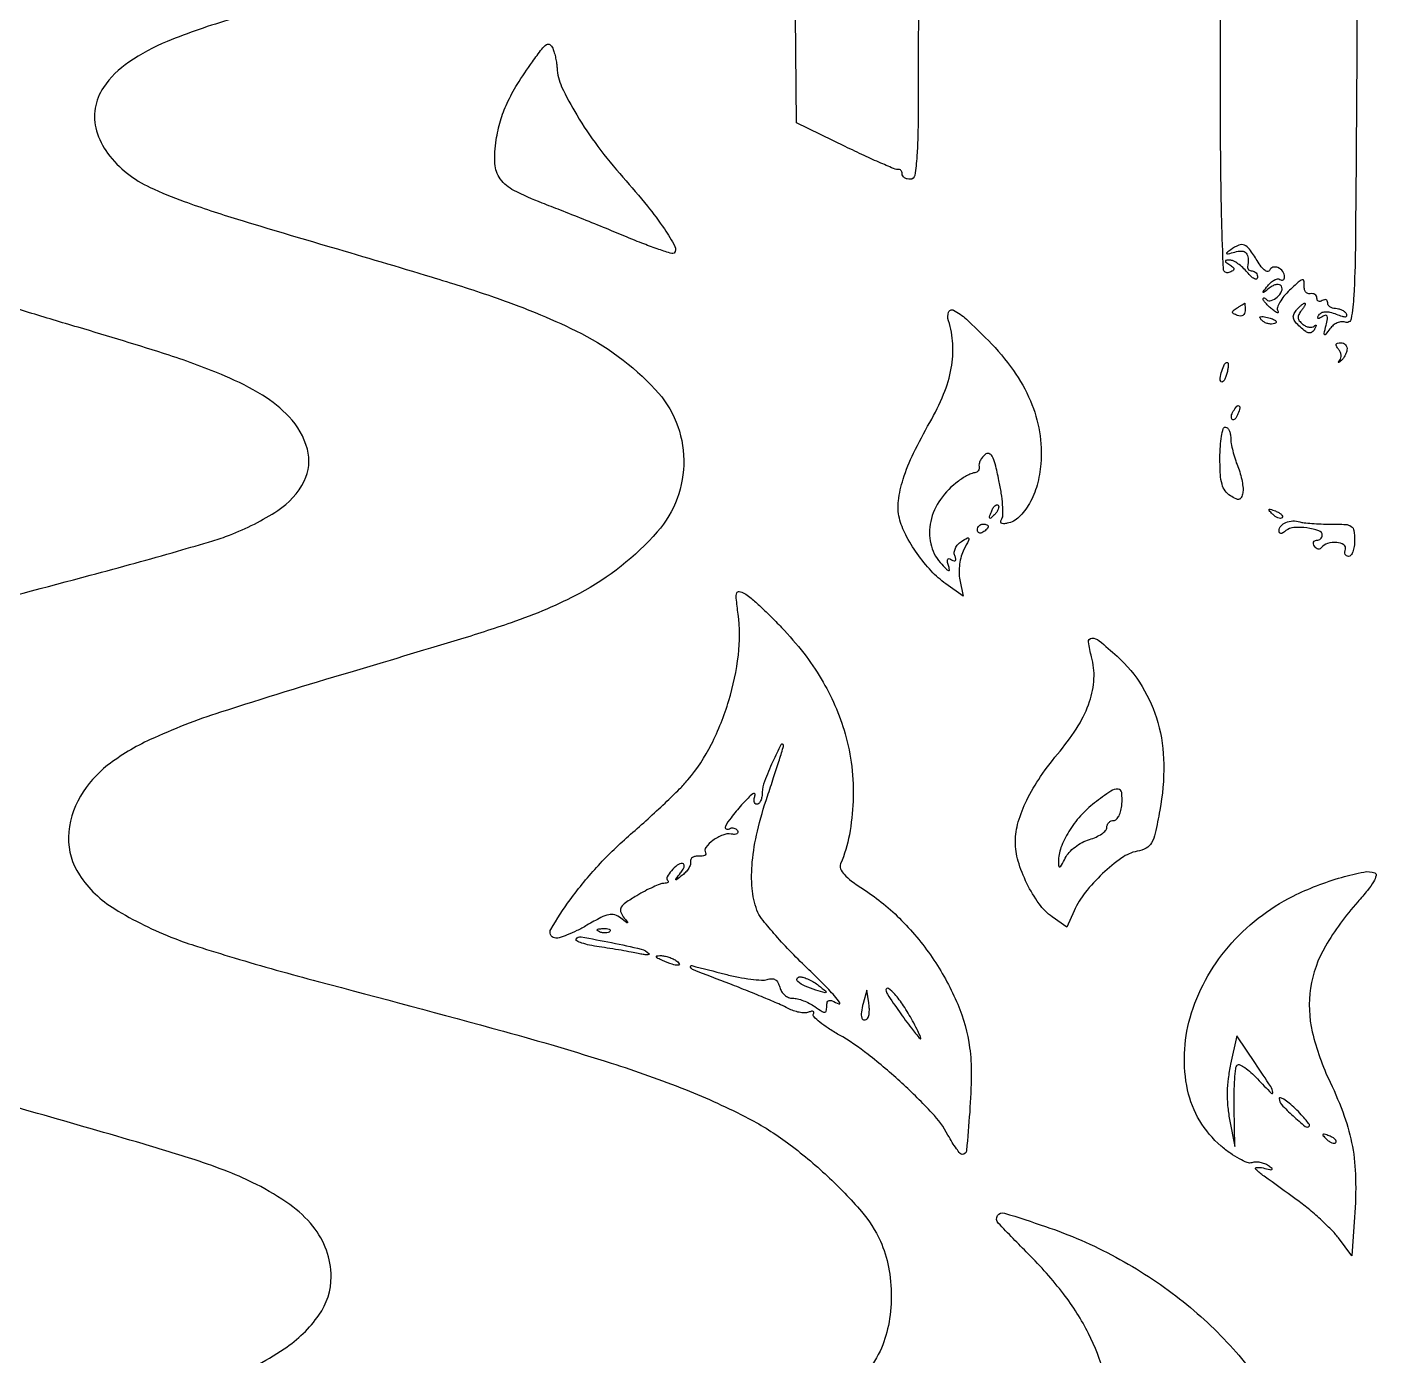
# Model space of a CAD drawing. Extents: x 130 to 894, y 104 to 894.
# Drawn here: x 479.6 to 734.2, y 359.7 to 606.2 of the extents above; entities that cross this region are included whole.
import ezdxf

# ---------------------------------------------------------------- set-up
doc = ezdxf.new("R2010")
doc.units = 0

msp = doc.modelspace()

# ---------------------------------------------------------------- linework, layer by layer
for points in [[(140.074729, 526.294777, 0.000011), (140.148965, 375.440163, 0.000341)], [(645.047355, 614.098057, 0.001906), (645.001477, 602.25, -0.001748), (644.953009, 588.624829, -0.013697), (644.734782, 582.291913, -0.022909), (644.349687, 578.728367, -0.369949), (643.5, 578, -0.064853), (642.926543, 578.074694, -0.082425), (642.440625, 578.29375, -0.098894), (642.115568, 578.618646, -0.148195), (642, 579, 0.075915), (641.943604, 579.369303, 0.108386), (641.779688, 579.65625, 0.129341), (641.535479, 579.815761, 0.136978), (641.25, 579.829787, -0.15633), (640.712042, 579.876697, -0.002884), (638.057707, 581.008012, -0.006805), (634.9639, 582.398075, -0.00446), (631.435811, 584.079787), (622.371621, 588.5), (621.685811, 661.915143, -0.000506)], [(726.5, 616.5), (726.333628, 590, -0.00078), (726.139147, 565.185252, -0.01134), (725.857781, 556.416019, -0.030407), (725.357995, 552.109945, -0.471043), (724.221792, 551.468385, 0.120446), (723.558689, 551.552833, 0.073192), (722.790743, 551.349209, 0.066334), (722.038798, 550.900731, 0.064559), (721.422681, 550.267371, -0.005158), (720.595907, 549.186496, -0.433603), (720.409361, 549.169805, -0.275352), (720.33775, 549.397768, -0.003597), (720.70726, 550.906372, 0.017139), (720.96357, 552.090738, 0.149736), (720.900781, 552.618512, 0.371164), (720.600379, 552.761521, 0.071894), (720.003015, 552.501863, -0.019902), (719.444712, 552.186798, -0.236872), (719.203829, 552.184677, -0.402879), (719.142068, 552.354684, -0.034029), (719.380893, 552.807281, -0.135449), (719.848103, 553.240758, -0.107839), (720.514628, 553.420824, -0.07321), (721.416267, 553.332955, -0.030013), (722.59255, 552.964812, 0.016045), (723.682737, 552.589894, 0.079968), (724.321488, 552.500175, 0.327341), (724.543115, 552.669618, 0.212862), (724.498132, 553.003023, 0.088471), (724.156518, 553.384707, 0.053294), (723.639676, 553.707138, 0.05124), (723.037884, 553.926056, 0.061704), (722.440983, 554, -0.07183), (721.890318, 554.079519, -0.086957), (721.423289, 554.311086, -0.100396), (721.111066, 554.65517, -0.135004), (721, 555.059017, 0.108972), (720.921712, 555.413961, 0.182303), (720.70625, 555.6254, 0.161196), (720.3821, 555.656512, 0.082592), (720, 555.5, -0.082592), (719.6179, 555.343488, -0.161196), (719.29375, 555.3746, -0.182303), (719.078288, 555.586039, -0.108972), (719, 555.940983, 0.125321), (718.902263, 556.324806, 0.125071), (718.632812, 556.615476, 0.1107), (718.22736, 556.765278, 0.08289), (717.75, 556.75, -0.156477), (717.28716, 556.802544, -0.137336), (716.912684, 557.115689, -0.105323), (716.688571, 557.658562, -0.066435), (716.654883, 558.345963, 0.08175), (716.59088, 559.150048, 0.437424), (716.248269, 559.338794, 0.10297), (715.542211, 558.928534, 0.008098), (713.94044, 557.442938, 0.029494), (712.889581, 556.310027, 0.04171), (712.106797, 555.179229, 0.048318), (711.663719, 554.2017, 0.220531), (711.727516, 553.596975, -0.125361), (711.810501, 553.318687, -0.505191), (711.694086, 553.225392, -0.088736), (711.309944, 553.404832, -0.016877), (710.691958, 553.872445, -0.017975), (710.044038, 554.437803, -0.023551), (709.497013, 555.001599, -0.022173), (709.094949, 555.499948, -0.159977), (709, 555.789111, -0.192334), (709.058494, 555.93555, -0.250541), (709.193285, 555.980183, -0.114225), (709.404856, 555.891063, -0.039836), (709.657991, 555.675343, 0.286688), (710.512354, 555.478002, 0.101643), (711.640176, 556.144872, 0.096686), (712.448993, 557.22793, 0.25594), (712.399962, 558.161865, 0.18412), (712.046375, 558.432376, 0.112917), (711.516156, 558.466366, 0.079893), (710.861462, 558.249184, 0.045981), (710.160972, 557.798558, -0.001911), (709.110027, 556.983376, -0.432364), (708.999117, 557.001307, -0.323805), (709.003379, 557.134586, -0.001655), (709.863307, 558.23899, -0.044598), (710.450401, 558.86413, -0.060274), (711.086608, 559.306174, -0.075215), (711.673521, 559.5116, -0.187169), (712.113307, 559.429973, 0.089636), (712.451808, 559.296816, 0.168416), (712.739534, 559.336693, 0.176902), (712.931474, 559.543059, 0.100086), (713, 559.881966, 0.160217), (712.666733, 560.895313, 0.132477), (711.772895, 561.606239, 0.17173), (710.805612, 561.672451, 0.249292), (710.198223, 561.09467, -0.33419), (709.873127, 560.870343, -0.15891), (709.368724, 561.05803, -0.064501), (708.682486, 561.764937, -0.023844), (707.903905, 562.917619, 0.020624), (706.509934, 565.010296, 0.139498), (705.540092, 565.770364, 0.201578), (704.504497, 565.759691, 0.050714), (703, 564.919181, 0.011991), (702.262105, 564.375733, 0.538239), (702.274156, 564.216446, 0.192299), (702.556159, 564.180214, 0.005506), (703.75, 564.501881, -0.071244), (705.068555, 564.676886, -0.215719), (705.870388, 564.304069, -0.173648), (706.227219, 563.375219, -0.044909), (706.118421, 561.75, 0.137085), (706.151665, 561.464378, 0.119953), (706.328536, 561.220312, 0.101574), (706.626809, 561.056406, 0.075146), (707, 561, -0.125355), (707.378734, 560.903532, -0.10379), (707.696477, 560.632812, -0.092845), (707.903972, 560.22749, -0.07881), (707.966731, 559.75, -0.317892), (707.776386, 559.495511, -0.201483), (707.391859, 559.528125, -0.071905), (706.781102, 559.969536, -0.026543), (706.056438, 560.75, 0.032311), (705.239332, 561.609928, 0.034805), (704.337251, 562.334564, 0.037198), (703.482567, 562.838563, 0.118011), (702.839707, 562.984687, 0.017403), (702.130938, 562.951896, 0.388713), (702.002342, 562.813383, 0.24759), (702.111345, 562.603297, 0.010449), (702.833846, 562.123851, -0.032462), (703.475414, 561.656198, -0.261733), (703.600547, 561.327784, -0.240462), (703.387892, 561.029849, -0.028138), (702.619287, 560.684148, -0.511014), (701.656157, 561.313005, -0.005697), (701.329201, 570.358444, -0.005714), (701.124734, 585.720659, -0.000582), (701.098593, 622.1485, 0.00085)], [(517.551541, 607.747513, 0.026167), (505.565072, 603.591291, 0.053731), (498.458191, 599.769008, 0.09189), (493.704109, 595.027494, 0.113101), (492.184613, 591.203331, 0.106892), (492.436285, 587.014422, 0.092935), (494.496062, 582.839423, 0.065248), (498.168364, 579.082205, 0.057749), (502.367017, 576.501356, 0.022228), (508.702762, 573.887159, 0.012895), (518.604846, 570.593699, 0.002749), (535.994676, 565.408024, -0.002193), (554.585523, 559.886719, -0.009026), (565.76486, 556.291739, -0.014339), (573.897768, 553.250368, -0.016784), (581.419792, 549.89035, -0.091239), (596.173864, 539.005027, -0.187104), (601.464366, 525.883449, -0.185907), (596.53707, 512.562941, -0.09004), (582.06964, 501.117802, -0.021762), (576.041654, 498.234335, -0.018017), (569.39709, 495.682896, -0.009272), (559.399846, 492.457824, -0.001432), (539.43645, 486.486348, 0.005905), (515.434769, 479.072341, 0.029959), (502.394291, 473.994792, 0.05618), (494.501029, 469.22624, 0.096551), (489.436775, 463.482326, 0.125337), (487.252383, 455.906361, 0.155582), (489.250879, 448.886221, 0.109696), (495.814331, 442.569494, 0.044945), (506.968261, 437.072485, 0.015337), (511.167446, 435.599378, 0.00401), (517.994086, 433.497352, 0.00407), (525.811857, 431.227786, 0.004155), (533.611986, 429.101834, -0.002289), (567.981901, 419.871859, -0.010282), (587.950215, 413.967362, -0.017343), (601.758223, 409.040231, -0.025353), (613.5, 403.681821, -0.040327), (620.696667, 399.175572, -0.027423), (628.122466, 392.985706, -0.027525), (634.431364, 386.427885, -0.071397), (637.953126, 380.914846, -0.060034), (639.474044, 376.100463, -0.047329), (639.973774, 370.652857, -0.047484), (639.440556, 365.229636, -0.061704), (637.88962, 360.488563, -0.066917), (634.817233, 355.727147, -0.037123)], [(466.395347, 497.88304, -0.000387), (491.27564, 504.510648, 0.002386), (499.602614, 506.76448, 0.002835), (507.441247, 508.974244, 0.002461), (514.032832, 510.908059, 0.01821), (517.133189, 511.95861, 0.053846), (526.094526, 516.518662, 0.132303), (530.978807, 521.982825, 0.185205), (531.574607, 527.91599, 0.124197), (528.188984, 533.921996, 0.066005), (523.231032, 537.919368, 0.036427), (516.293342, 541.47759, 0.022634), (505.905238, 545.338187, 0.006007), (489, 550.540647, -0.002521), (479.832749, 553.291986, -0.002693), (470.89365, 556.076803, -0.002556)], [(462.78199, 337.583754, -0.00421), (497.5, 348.615909, 0.017324), (515.809867, 354.967368, 0.055008), (527.299053, 360.926132, 0.091992), (533.731349, 367.186105, 0.154851), (535.996262, 374.29966, 0.088012), (535.12787, 379.222995, 0.082913), (532.612115, 383.661974, 0.068215), (528.308412, 387.6997, 0.037424), (522.107445, 391.437769, 0.023336), (516.91663, 393.762163, 0.015121), (510.722111, 395.982088, 0.007493), (501.064484, 398.95775, 0.001114), (481.5, 404.619016, -0.005081), (449.948992, 414.020679, -0.022184)], [(679.491708, 356.197575, 0.051877), (676.606272, 363.751893, 0.047356), (671.959512, 371.111793, 0.03191), (665.391627, 378.576115, -0.006045), (659.837747, 384.265933, -0.344004), (659.701877, 385.639843, -0.339915), (661.006186, 386.118021, -0.00598), (668.594023, 383.638082, -0.041537), (681.659956, 377.945625, -0.042351), (693.515216, 370.202916, -0.044045), (703.455821, 360.919254, -0.054709), (710.825345, 350.644692, -0.062694)]]:
    msp.add_lwpolyline(points, format="xyb")
for points in [[(577.929715, 598.68705, 0.101032), (578.78884, 595.178321, 0.025171), (581.59289, 589.944494, 0.024418), (585.513697, 584.101283, 0.021122), (590.169847, 578.36765, -0.009988), (594.700757, 573.035338, -0.022756), (597.850197, 568.795108, -0.022765), (599.824884, 565.5585, -0.333526), (599.647573, 564.31424, -0.280114), (599.218098, 564.209518, -0.004908), (596.849392, 564.986275, -0.010788), (594.050678, 566.002389, -0.006785), (590.823837, 567.304006, 0.002326), (587.102126, 568.843968, 0.00151), (582.786157, 570.591158, 0.001518), (578.561966, 572.271491, 0.002884), (575.150313, 573.593932, -0.026905), (569.934085, 575.909733, -0.118341), (567.392728, 578.081773, -0.146684), (566.403216, 580.908573, -0.049363), (566.638086, 585.317706, -0.03388), (567.424166, 588.839608, -0.036632), (568.664417, 592.128992, -0.031047), (570.554762, 595.623482, -0.015432), (573.352654, 599.813049, -0.008549), (575.097356, 602.172272, -0.083706), (576.000673, 603.013652, -0.315252), (576.620889, 602.996349, -0.140036), (577.144513, 602.313049, -0.024874), (577.423606, 601.487099, -0.015718), (577.670069, 600.500029, -0.01578), (577.851544, 599.512269, -0.027855)], [(705.666667, 553.595341, -0.104359), (705.559618, 553.08804, -0.153438), (705.261227, 552.748121, -0.142895), (704.803932, 552.625492, -0.086348), (704.249488, 552.734504, -0.029727), (703.538889, 553.056831, -0.262173), (703.358835, 553.33607, -0.244679), (703.498831, 553.649544, -0.026475), (704.166154, 554.123851, -0.001874), (704.683415, 554.44903, -0.002903), (705.132662, 554.7255, -0.000895), (705.523848, 554.962161, -0.090385), (705.583333, 554.984687, -0.446056), (705.616938, 554.958745, -0.003584), (705.642187, 554.582883, -0.009413), (705.660684, 554.132899, -0.005564)], [(716.110114, 553.632679, 0.053298), (715.633102, 552.914404, 0.14287), (715.514756, 552.318087, 0.144055), (715.735853, 551.754821, 0.054525), (716.329678, 551.141355, 0.059262), (716.908519, 550.766783, 0.070518), (717.526561, 550.565292, 0.082872), (718.087585, 550.560254, 0.145945), (718.502335, 550.758676, -0.053783), (718.759782, 550.945837, -0.543054), (718.857137, 550.895913, -0.140733), (718.814761, 550.659912, -0.016622), (718.561048, 550.184857, -0.088979), (718.086337, 549.622705, -0.213701), (717.572492, 549.479955, -0.123539), (716.914817, 549.754864, -0.023455), (715.904254, 550.586649, -0.033888), (715.029231, 551.493601, -0.113249), (714.654104, 552.224481, -0.154285), (714.693609, 552.910788, -0.082453), (715.125976, 553.651792, -0.020293), (715.59102, 554.168, -0.02563), (716.063084, 554.603964, -0.025202), (716.48448, 554.920354, -0.149506), (716.744889, 555, -0.442804), (716.844187, 554.890614, -0.084707), (716.764674, 554.598349, -0.044087), (716.510857, 554.157868, -0.020466)], [(658.003175, 548.077634, -0.038828), (662.647585, 542.528933, -0.054096), (665.813249, 536.885501, -0.059176), (667.501879, 531.119802, -0.061918), (667.75632, 525.208529, -0.048216), (667.047797, 521.247893, -0.06004), (665.615707, 517.7965, -0.070999), (663.692754, 515.293094, -0.146052), (661.525592, 514.153868, -0.037986), (660.789129, 514.066569, -0.184438), (660.397235, 514.197625, -0.287096), (660.293758, 514.505604, -0.079809), (660.498372, 514.997366, 0.140411), (660.718547, 515.778981, 0.017159), (660.648951, 517.574835, 0.019243), (660.405415, 519.749387, 0.014777), (659.978527, 522.101185, 0.009174), (659.269818, 525.163024, 0.061891), (658.708524, 526.612612, 0.213646), (658.105732, 527.077335, 0.236396), (657.393696, 526.911775, 0.052382), (656.90125, 526.407372, 0.050809), (656.518603, 525.806698, 0.055097), (656.294929, 525.204418, 0.110369), (656.281971, 524.699543, -0.089002), (656.289084, 524.272328, -0.108345), (656.142204, 523.901073, -0.116611), (655.864265, 523.644195, -0.115802), (655.5, 523.538151, 0.083483), (654.982927, 523.42291, 0.020777), (654.191491, 523.062412, 0.020658), (653.308069, 522.567942, 0.019433), (652.449756, 521.992697, 0.082465), (649.106229, 518.592048, 0.09869), (647.295726, 514.489741, 0.110139), (647.297828, 510.363332, 0.126476), (649.083703, 506.860784, 0.007634), (650.144099, 505.69573, 0.116262), (650.595526, 505.396318, 0.569828), (650.77148, 505.539108, 0.040195), (650.595157, 506.301938, -0.027531), (650.394614, 507.079374, -0.174852), (650.454146, 507.476499, -0.344306), (650.709834, 507.588421, -0.075893), (651.181393, 507.387893, 0.055595), (651.647385, 507.167089, 0.322997), (651.892877, 507.24126, 0.224483), (651.958065, 507.545761, 0.033929), (651.769718, 508.157722, -0.119357), (651.684095, 508.818725, -0.084138), (651.889596, 509.542495, -0.07532), (652.354145, 510.229028, -0.066926), (653.018556, 510.779516, -0.01151), (654.131273, 511.439314, -0.478147), (654.358123, 511.348755, -0.192399), (654.327022, 510.966568, -0.004307), (653.476799, 509.29264, 0.050069), (652.976691, 508.035151, 0.036277), (652.668242, 506.558682, 0.036028), (652.574827, 505.039165, 0.046727), (652.71966, 503.6517), (653.323276, 500.633619), (650.103251, 502.926479, -0.051232), (647.40721, 505.29658, -0.032988), (644.784042, 508.531667, -0.033261), (642.655882, 512.011576, -0.061079), (641.486164, 515.115712, -0.091825), (641.308198, 518.334894, -0.044949), (642.198959, 522.360822, -0.035477), (644.114311, 527.17705, -0.018844), (647.120616, 532.852605, 0.033604), (649.700159, 538.09038, 0.052129), (651.121642, 542.919467, 0.059356), (651.40922, 547.439619, 0.065301), (650.600552, 551.75, -0.164557), (650.616929, 553.336577, -0.451017), (651.5297, 553.708456, -0.072323), (653.931301, 552.048064, -0.01174)], [(711.13671, 551.212237, -0.085105), (710.556574, 551.1234, -0.059552), (709.899953, 551.2138, -0.058506), (709.270088, 551.460029, -0.0741), (708.76845, 551.83155, -0.069225), (708.436586, 552.27067, -0.470166), (708.522275, 552.491559, -0.131195), (708.995419, 552.520386, -0.013933), (710.080159, 552.268787, -0.02593), (710.940026, 551.995597, -0.106885), (711.396366, 551.701526, -0.353106), (711.424773, 551.435848, -0.170804)], [(724.582666, 546.362278, -0.052514), (724.440185, 545.80581, -0.036018), (724.169685, 545.212238, -0.036327), (723.821811, 544.672154, -0.059293), (723.445611, 544.278944, -0.008867), (723.094478, 544.000002, -0.313995), (722.995537, 543.995537, -0.437829), (722.980878, 544.075179, -0.010336), (723.241324, 544.407991, 0.118772), (723.450804, 544.84359, 0.081108), (723.478346, 545.394516, 0.074006), (723.324398, 545.974031, 0.071453), (723.0072, 546.491324, -0.043636), (722.638194, 547.024377, -0.213943), (722.603655, 547.380221, -0.257234), (722.842504, 547.599397, -0.059802), (723.402931, 547.666667, -0.097332), (723.91141, 547.566737, -0.112326), (724.315089, 547.283502, -0.115083), (724.549985, 546.859695, -0.106063)], [(702.279377, 541.960337, -0.027385), (702.039435, 541.212661, -0.055867), (701.756817, 540.665682, -0.101575), (701.4811, 540.393026, -0.354513), (701.249458, 540.417209, -0.237878), (701.033848, 541.071508, -0.038928), (701.342749, 542.411477, -0.03858), (701.848821, 543.67298, -0.285434), (702.374996, 544, -0.382544), (702.512617, 543.876657, -0.039062), (702.527486, 543.400849, -0.033279), (702.452526, 542.742548, -0.018968)], [(704.345077, 534.456872, -0.035865), (704.083816, 533.899181, -0.069269), (703.786868, 533.507038, -0.118528), (703.50546, 533.335123, -0.281567), (703.276326, 533.390341, -0.156651), (703.142323, 533.651151, -0.070517), (703.133355, 534.040231, -0.059701), (703.242038, 534.490157, -0.049364), (703.458881, 534.933469, -0.030391), (704.120758, 535.871774, -0.36195), (704.525317, 535.954259, -0.344086), (704.696703, 535.564815, -0.029555)], [(703, 529.967881, 0.044188), (703.088684, 528.966354, 0.016598), (703.382343, 527.587445, 0.016291), (703.803297, 526.098918, 0.019049), (704.301594, 524.717881, -0.025244), (704.772649, 523.359897, -0.024136), (705.112597, 521.940975, -0.024886), (705.289213, 520.661053, -0.074842), (705.234685, 519.783311, -0.050413), (704.958936, 518.928926, -0.239431), (704.574016, 518.612627, -0.170904), (703.992171, 518.683199, -0.024757), (702.933091, 519.273858, -0.096965), (701.972857, 520.171232, -0.089042), (701.386312, 521.390816, -0.053833), (701.083625, 523.230115, -0.013886), (701, 526.240547, -0.016285), (701.072012, 528.450958, -0.026701), (701.293407, 530.310137, -0.025128), (701.607906, 531.702425, -0.336501), (702, 532, -0.193586), (702.381937, 531.846367, -0.087374), (702.70625, 531.403065, -0.067222), (702.926354, 530.74563, -0.04724)], [(659.124088, 515.733333, -0.011214), (658.463552, 515.106486, -0.400052), (658.270328, 515.111181, -0.286372), (658.21821, 515.336218, -0.008399), (658.564293, 516.293128, -0.036269), (658.866277, 516.940734, -0.070189), (659.210949, 517.395085, -0.120343), (659.538684, 517.59249, -0.278911), (659.806872, 517.526461, -0.20742), (659.927901, 517.220211, -0.082976), (659.837219, 516.768815, -0.063152), (659.558688, 516.246577, -0.043285)], [(712.526461, 515.193128, -0.20742), (712.220211, 515.072099, -0.082976), (711.768815, 515.162781, -0.063152), (711.246577, 515.441312, -0.043285), (710.733333, 515.875912, -0.011214), (710.106486, 516.536448, -0.400052), (710.111181, 516.729672, -0.286372), (710.336218, 516.78179, -0.008399), (711.293128, 516.435707, -0.036269), (711.940734, 516.133723, -0.070189), (712.395085, 515.789051, -0.120343), (712.59249, 515.461316, -0.278911)], [(721.581787, 514, -0.012644), (724.337894, 513.930293, -0.137335), (725.381816, 513.580248, -0.21083), (725.871119, 512.79758, -0.035803), (726, 511, -0.035097), (725.919246, 509.85097, -0.053342), (725.674822, 508.88125, -0.06963), (725.317509, 508.215424, -0.23922), (724.893011, 508, -0.135491), (724.512363, 508.105078, -0.152269), (724.25983, 508.387323, -0.123837), (724.181527, 508.814575, -0.075454), (724.291997, 509.318548, 0.361358), (724.010011, 510.149639, 0.119767), (722.690184, 510.575001, 0.085675), (720.981802, 510.407808, 0.169615), (719.875, 509.643237, -0.129077), (719.582936, 509.405207, -0.155176), (719.232664, 509.36326, -0.12949), (718.874328, 509.534705, -0.078515), (718.565983, 509.893237, -0.072632), (718.382671, 510.316663, -0.148641), (718.393982, 510.674888, -0.188638), (718.593089, 510.911479, -0.12523), (718.940983, 511, 0.082023), (719.345455, 511.066801, 0.092232), (719.688914, 511.259505, 0.10066), (719.918566, 511.546473, 0.119125), (720, 511.883423, 0.320872), (719.372443, 512.760634, 0.048907), (717.154241, 513.28255, 0.048512), (714.725458, 513.370999, 0.158933), (713.25, 512.788897, -0.028267), (712.675654, 512.366172, -0.146594), (712.302019, 512.255954, -0.297853), (712.081358, 512.401546, -0.102505), (712, 512.794222, -0.187747), (712.33424, 513.652983, -0.107161), (713.256323, 514.304254, -0.089597), (714.528852, 514.592452, -0.08773), (715.831787, 514.420772, 0.049246), (716.608465, 514.257169, 0.009038), (718.070212, 514.123602, 0.009633), (719.792615, 514.03088, 0.008629)], [(658, 513.559017, -0.151918), (657.934461, 513.34829, -0.038439), (657.70625, 513.066025, -0.035638), (657.382774, 512.768994, -0.029505), (657, 512.5, -0.082592), (656.6179, 512.343488, -0.161196), (656.29375, 512.3746, -0.182303), (656.078288, 512.586039, -0.108972), (656, 512.940983, -0.093332), (656.076123, 513.345238, -0.09642), (656.29375, 513.688914, -0.099167), (656.618444, 513.918938, -0.105053), (657, 514, -0.042167), (657.382849, 513.967655, -0.061769), (657.70625, 513.870461, -0.081139), (657.92554, 513.727648, -0.210953)], [(619.588653, 494.835955, -0.0235), (623.718522, 490.031403, -0.030986), (626.984411, 485.26875, -0.03259), (629.509128, 480.347062, -0.031212), (631.414537, 475.068499, -0.042598), (632.631417, 469.030275, -0.037077), (632.8869, 462.582206, -0.037935), (632.195707, 456.344181, -0.052109), (630.581326, 450.940398, 0.198605), (630.579216, 450.032865, 0.086665), (631.233749, 448.995062, 0.049717), (632.611878, 447.747115, 0.015392), (634.914699, 446.152213, -0.054994), (641.900489, 440.447045, -0.04673), (647.91127, 433.054882, -0.047736), (652.317245, 424.87161, -0.06555), (654.524789, 416.819765, -0.037723), (654.828327, 411.87165, -0.013878), (654.535031, 404.875297, -0.005556), (653.957831, 397.744043, -0.387553), (653.142084, 397, -0.222601), (652.78038, 397.169427, -0.016203), (652.085617, 398.060428, -0.020193), (651.305487, 399.226856, -0.013779), (650.510712, 400.609967, 0.065385), (647.571363, 404.687578, 0.018217), (641.958233, 410.231546, 0.019108), (635.683236, 415.565988, 0.037611), (630.249985, 419.212986, -0.016353), (628.277081, 420.418993, -0.026957), (626.704298, 421.578504, -0.025634), (625.609063, 422.579434, -0.346069), (625.551923, 423.084013, 0.140025), (625.633452, 423.372604, 0.316611), (625.508812, 423.548619, 0.13992), (625.162081, 423.570615, 0.037949), (624.630079, 423.411542, -0.096615), (623.900132, 423.283403, -0.040754), (622.905318, 423.383538, -0.038345), (621.827848, 423.668364, -0.040631), (620.828141, 424.110384, 0.021748), (619.439647, 424.788025, 0.003557), (616.687016, 425.962974, 0.003911), (613.424987, 427.298126, 0.003439), (610, 428.641545, -0.001168), (603.274618, 431.24434, -0.195485), (602.715423, 431.773381, -0.628654), (602.944376, 432.047729, -0.001614), (609.175055, 430.454639, 0.014935), (611.590762, 429.905092, 0.017346), (613.917648, 429.531665, 0.016547), (615.892006, 429.350808, 0.091652), (616.945434, 429.482682, -0.074314), (617.791369, 429.618309, -0.142804), (618.447184, 429.434639, -0.131604), (618.936258, 428.912105, -0.058781), (619.282416, 428.028043, 0.079813), (619.626035, 427.248273, 0.073921), (620.204026, 426.591827, 0.076776), (620.924895, 426.151797, 0.09902), (621.683874, 426, -0.062391), (622.558948, 425.89038, -0.028544), (623.658209, 425.542718, -0.027725), (624.789268, 425.039214, -0.034202), (625.777494, 424.443296, 0.009372), (627.121712, 423.538842, 0.148415), (627.645438, 423.388894, 0.358586), (627.924002, 423.625646, 0.044468), (628, 424.47848, -0.066043), (628.102454, 425.250756, -0.283287), (628.42601, 425.555154, -0.14966), (629.030303, 425.497985, -0.018432), (630.25, 424.941118, 0.772462), (630.435143, 425.151995, 0.032634), (629.429102, 426.44778, 0.014535), (627.296042, 428.716931, 0.006067), (624.295878, 431.655934, -0.010577), (621.078058, 434.865533, -0.012698), (618.19449, 438.022741, -0.011432), (615.907633, 440.783006, -0.078484), (615.045878, 442.3151, -0.069202), (614.146623, 446.383491, -0.04286), (614.177575, 451.286022, -0.036011), (615.121475, 456.990833, -0.022504), (617, 463.5, 0.002191), (618.146758, 466.942203, 0.003366), (619.106437, 469.933301, 0.001149), (619.911118, 472.521406, 0.093656), (619.958084, 472.937588, 0.751501), (619.50394, 473.033191, 0.016466), (617.969235, 469.907572, 0.013698), (616.429384, 466.225586, 0.087746), (616.041916, 464.25, -0.041076), (615.954846, 463.388568, -0.059893), (615.727782, 462.660937, -0.078072), (615.405107, 462.166225, -0.212362), (615.031385, 462, -0.217919), (614.718385, 462.143219, -0.136165), (614.542951, 462.514063, -0.086648), (614.543889, 463.079456, -0.047322), (614.728815, 463.75, 0.438303), (614.612787, 463.982723, 0.234523), (614.259964, 463.919033, 0.040125), (613.387665, 463.154713, 0.012307), (612.19743, 461.867985, 0.01284), (610.226749, 459.510046, 0.048991), (609.189582, 457.9011, 0.40786), (609.332083, 457.440179, 0.2687), (609.930902, 457.457295, -0.098778), (610.329977, 457.605987, -0.097883), (610.756923, 457.590866, -0.098006), (611.145583, 457.414527, -0.0993), (611.435665, 457.104097, -0.18092), (611.50017, 456.77854, -0.231808), (611.325493, 456.53279, -0.120168), (610.888901, 456.417532, -0.045365), (610.254763, 456.463111, 0.136598), (608.687014, 456.291396, 0.06334), (606.881455, 455.288258, 0.070272), (605.565526, 454.002135, 0.312109), (605.512819, 452.979258, -0.238488), (605.536099, 452.707142, -0.186411), (605.330788, 452.487407, -0.092938), (604.874328, 452.363343, -0.039697), (604.239238, 452.362905, 0.065033), (603.59021, 452.329632, 0.102405), (603.074947, 452.120715, 0.134365), (602.774077, 451.77375, 0.159829), (602.718029, 451.345912, -0.129781), (602.679508, 450.807308, -0.052774), (602.367342, 450.135475, -0.047491), (601.859169, 449.446252, -0.044032), (601.218029, 448.845912, -0.00168), (600.115928, 447.988481, -0.399731), (599.999595, 448.000474, -0.355493), (599.996536, 448.125808, -0.001586), (600.872445, 449.25, 0.033932), (601.329675, 449.922324, 0.080094), (601.547984, 450.485937, 0.173316), (601.499785, 450.844764, 0.280543), (601.244889, 451, 0.159205), (600.25911, 450.677955, 0.057068), (599.159719, 449.662901, 0.060899), (598.396943, 448.522695, 0.324012), (598.508676, 447.824657, -0.209921), (598.581499, 447.637771, -0.237628), (598.488486, 447.471043, -0.106268), (598.196884, 447.35336, -0.038476), (597.75, 447.31081, 0.088019), (597.047626, 447.173103, 0.014212), (595.757645, 446.631337, 0.015314), (594.26061, 445.89585, 0.012926), (592.722834, 445.029339, 0.013664), (590.648744, 443.710677, 0.10196), (589.837305, 442.880428, 0.218539), (589.726536, 442.096723, 0.093566), (590.222834, 441.135196, -0.002035), (591.01842, 440.107992, -0.44491), (590.998324, 439.998969, -0.311864), (590.861685, 440.006263, -0.001703), (589.769367, 440.856372, 0.089403), (588.651577, 441.447453, 0.129281), (587.541101, 441.50408, 0.069109), (586.070027, 440.976771, 0.011978), (583.479334, 439.540757, -0.017482), (581.627628, 438.540844, -0.021578), (579.834266, 437.746379, -0.020579), (578.299862, 437.21614, -0.127269), (577.473151, 437.184385, -0.508907), (576.769237, 438.784148, -0.026472), (580.374125, 444.28746, -0.028295), (585.626464, 450.658917, -0.027765), (591.59612, 456.439273, 0.005695), (594.823191, 459.299246, 0.005698), (597.983721, 462.231507, 0.005586), (600.683939, 464.85254, 0.022436), (602.242077, 466.544513, 0.058312), (606.581792, 473.126786, 0.04317), (609.819175, 481.229564, 0.043493), (611.593446, 489.682736, 0.062883), (611.550427, 497.307714, -0.006208), (611.20012, 500.241881, -0.101624), (611.294635, 501.221911, -0.383797), (611.74933, 501.493961, -0.074551), (612.731551, 501.143669, -0.054571), (613.72262, 500.465015, -0.008556), (615.494821, 498.889928, -0.009425), (617.52539, 496.950129, -0.008098)], [(681.900775, 489.470679, -0.071514), (686.548806, 483.876689, -0.070039), (689.472906, 477.161104, -0.064819), (690.57187, 469.438522, -0.048733), (689.838441, 460.880216, -0.008327), (688.976746, 456.619072, -0.072818), (688.296438, 454.820215, -0.148422), (687.30959, 453.864903, -0.06938), (685.613607, 453.272721, 0.105135), (682.75461, 452.040647, 0.035335), (679.223044, 449.143465, 0.035685), (675.98162, 445.606166, 0.063515), (673.941857, 442.230774), (672.582946, 439.16078), (669.8773, 441.08737, -0.082451), (667.412567, 443.541808, -0.041775), (665.1566, 447.309942, -0.041614), (663.537301, 451.450713, -0.074133), (663.021962, 455.065724, -0.069829), (663.557741, 458.71375, -0.043213), (665.133686, 462.757352, -0.036496), (667.715985, 467.154942, -0.02326), (671.309885, 471.878251, 0.035777), (674.704845, 476.579608, 0.057653), (676.800778, 481.046503, 0.067817), (677.609836, 485.296604, 0.080696), (677.168801, 489.350822, -0.032849), (676.595625, 492.125255, -0.44763), (677.188937, 492.824378, -0.18074), (678.568495, 492.348303, -0.0112)], [(677.699875, 462.25, 0.048363), (675.107507, 459.854159, 0.044534), (672.942821, 456.94139, 0.047367), (671.478824, 453.952332, 0.09245), (671.014742, 451.348871, 0.029987), (671.072708, 450.496861, 0.52012), (671.281426, 450.387221, 0.151013), (671.605449, 450.704769, 0.008046), (672.279165, 452, -0.069911), (672.998155, 453.043893, -0.042886), (674.100858, 454.0555, -0.04159), (675.412815, 454.902892, -0.050753), (676.764423, 455.456797, 0.034492), (678.003045, 455.918038, 0.045581), (679.049549, 456.512413, 0.053187), (679.778103, 457.143585, 0.189889), (680, 457.706797, -0.098571), (680.098253, 458.200341, -0.097834), (680.378142, 458.620121, -0.098054), (680.796021, 458.901252, -0.099507), (681.287292, 459, 0.204543), (681.799139, 459.218532, 0.074106), (682.265087, 459.877012, 0.057881), (682.621309, 460.846134, 0.040161), (682.803177, 462, 0.046761), (682.765202, 464.181765, 0.368145), (682.082358, 464.823592, 0.163406), (680.752172, 464.448283, 0.012606)], [(726.577217, 443.874659, 0.051006), (720.574011, 435.647774, 0.094466), (717.825174, 427.879096, 0.096115), (718.150449, 419.736689, 0.054264), (721.45743, 410.387708, -0.025931), (724.084477, 404.114116, -0.041349), (725.589993, 398.501311, -0.039957), (726.181258, 392.5808, -0.022351), (726, 385.340338), (725.5, 378.180676), (723, 381.499579, 0.033122), (721.67083, 383.040337, 0.01328), (719.663819, 384.971777, 0.013073), (717.383686, 386.945578, 0.016108), (715.153426, 388.659241, -0.001232), (709.186044, 392.968293, -0.032584), (707.671303, 394.226161, -0.654185), (707.803112, 394.591802, -0.077218), (709, 394.486272, 0.00658), (710.285777, 394.18669, 0.15573), (710.651939, 394.220924, 0.563418), (710.67755, 394.399531, 0.019903), (710, 394.911665, 0.061247), (709.310825, 395.274938, 0.045645), (708.482005, 395.505689, 0.046462), (707.646354, 395.578952, 0.074031), (706.938741, 395.469688, -0.16817), (706.07104, 395.497661, -0.032214), (704.617186, 396.164174, -0.030702), (702.928804, 397.212488, -0.022733), (701.195773, 398.564421, -0.164487), (695.000409, 408.975328, -0.123673), (695.474728, 422.386234, -0.106977), (702.563716, 435.530938, -0.099788), (714.609965, 444.960267, -0.024581), (718.951271, 446.878547, -0.022537), (723.5863, 448.424077, -0.01957), (727.723765, 449.42629, -0.141065), (729.747381, 449.260463, -0.390955), (730.002152, 448.750585, -0.062587), (729.519898, 447.631833, -0.036815), (728.3972, 446.010357, -0.013279)], [(587.729167, 438.395833, -0.126455), (587.402231, 438.202593, -0.060344), (586.916927, 438.123424, -0.05415), (586.359369, 438.160852, -0.051402), (585.8125, 438.316886, -0.054073), (585.395823, 438.538436, -0.470617), (585.37858, 438.720685, -0.168741), (585.670344, 438.862007, -0.018894), (586.416667, 438.921053, -0.028489), (587.112848, 438.910055, -0.077125), (587.592839, 438.799335, -0.208169), (587.77538, 438.614691, -0.296942)], [(594.992755, 434.283236, -0.511717), (594.95778, 434.12231, -0.10362), (594.616622, 434.051613, -0.039434), (593.926689, 434.107619, -0.015984), (593, 434.28756, 0.009813), (591.720338, 434.552466, 0.003293), (589.842062, 434.890215, 0.003275), (587.758194, 435.236743, 0.00374), (585.760211, 435.540249, -0.016114), (583.975324, 435.856753, -0.02952), (582.550513, 436.246096, -0.034231), (581.584844, 436.647794, -0.441106), (581.489454, 436.982936, -0.307702), (582.393474, 437.38687, -0.00513), (588.065298, 436.313299, -0.007442), (593.557338, 435.13001, -0.154142)], [(600, 433, -0.095694), (600.618131, 432.407129, -0.608383), (600.466394, 432.114008, -0.081911), (599.313446, 432.304162, -0.019739), (597.5, 433, -0.014925), (596.658129, 433.391929, -0.152377), (596.384577, 433.656114, -0.491407), (596.464625, 433.838733, -0.051935), (597, 433.914402, -0.053798), (597.682866, 433.865933, -0.029384), (598.5, 433.668473, -0.028934), (599.315929, 433.367204, -0.040566)], [(626.5, 428.364769, -0.002577), (627.855045, 427.288615, -0.371619), (627.889258, 427.103599, -0.340088), (627.706486, 427.029236, -0.002409), (626, 427.508967, -0.032805), (623.996659, 428.227677, -0.07134), (622.609051, 429.083166, -0.354797), (622.498705, 429.644822, -0.283454), (623.05, 429.968197, -0.07487), (623.745401, 429.84783, -0.02856), (624.661562, 429.484071, -0.027509), (625.627769, 428.968627, -0.03025)], [(639, 427.555723, 0.149996), (639.251613, 426.735861, 0.003777), (641.484828, 423.493186, 0.00859), (643.721062, 420.412118, 0.028479), (645.338013, 418.5, 0.731991), (645.455788, 418.557161, 0.06471), (645.314736, 419.058913, 0.017861), (644.771397, 420.216032, 0.006608), (643.927042, 421.806936, 0.019397), (642.258636, 424.59065, 0.032474), (640.621737, 426.772497, 0.067184), (639.465568, 427.803127, 0.601023)], [(634.769157, 425.04367, 0.033547), (634.428282, 423.418233, 0.105932), (634.50728, 422.314139, 0.333818), (634.946392, 421.984519, 0.198794), (635.580803, 422.24747, 0.145161), (635.783166, 422.620469, 0.032576), (635.887798, 423.343822, 0.031169), (635.902115, 424.227293, 0.025797), (635.810296, 425.164136), (635.458987, 427.5)], [(702.986763, 413.745437, 0.022604), (702.527836, 411.095207, 0.026745), (702.342937, 408.559377, 0.027193), (702.430783, 406.055169, 0.024914), (702.788919, 403.5), (703.745703, 398.5), (703.625941, 405.669756, -0.00947), (703.632202, 408.468782, -0.013617), (703.752123, 410.94416, -0.009348), (703.944563, 412.978048, -0.169693), (704.223671, 413.557004, -0.314914), (704.68569, 413.638804, -0.039557), (705.620291, 413.111101, -0.03505), (706.757586, 412.222684, -0.021557), (707.970581, 411.031493, 0.006826), (710.523556, 408.37225, 0.722124), (710.833689, 408.525407, 0.111035), (710.433634, 409.588505, 0.002814), (707.570695, 413.894948), (704.14139, 418.990874)], [(712, 407.367427, 0.190909), (712.444832, 406.24485, 0.018541), (714.565609, 404.150351, 0.015685), (716.821472, 402.208547, 0.383484), (717.582257, 402.248924, 0.362571), (717.60767, 402.531345, 0.016449), (716.984368, 403.370576, 0.021049), (716.107184, 404.383302, 0.012731), (714.989569, 405.509994, 0.016545), (713.841192, 406.539551, 0.035483), (712.878186, 407.237092, 0.063873), (712.226809, 407.53454, 0.505324)], [(720.733333, 399.875912, 0.043285), (721.246577, 399.441312, 0.063152), (721.768815, 399.162781, 0.082976), (722.220211, 399.072099, 0.20742), (722.526461, 399.193128, 0.278911), (722.59249, 399.461316, 0.120343), (722.395085, 399.789051, 0.070189), (721.940734, 400.133723, 0.036269), (721.293128, 400.435707, 0.008399), (720.336218, 400.78179, 0.286372), (720.111181, 400.729672, 0.400052), (720.106486, 400.536448, 0.011214)]]:
    msp.add_lwpolyline(points, format="xyb", close=True)

doc.saveas('drawing.dxf')
